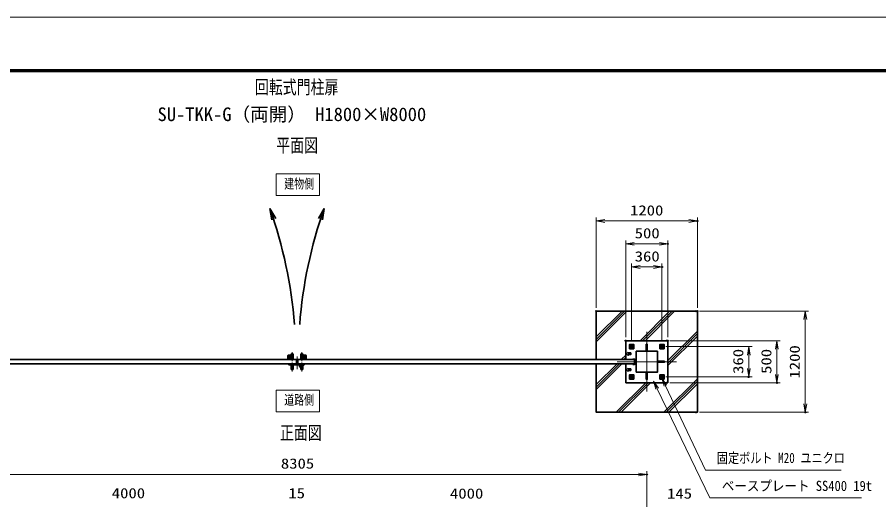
# Model space of a CAD drawing. Units: millimetres at full size. Extents: x -11880 to 11880, y -8400 to 8400.
# Drawn here: x -3591 to 6637, y 2673 to 8400 of the extents above; entities that cross this region are included whole.
import ezdxf
from ezdxf.enums import TextEntityAlignment as Align

# ---------------------------------------------------------------- set-up
doc = ezdxf.new("R2010")
doc.units = ezdxf.units.MM
doc.header["$LTSCALE"] = 30
doc.header["$PDMODE"] = 32
doc.header["$PDSIZE"] = 15
for name, pattern in [('DASHED', [7.5, 6, -1.5]), ('USER1', [18, 12, -1.5, 3, -1.5]), ('USER2', [9, 6, -0.75, 1.5, -0.75])]:
    doc.linetypes.add(name, pattern=pattern)
for name, color, linetype, lineweight in [('0-0_D-TTL', 7, 'Continuous', 18), ('0-1_軸線', 200, 'USER1', 15), ('0-2_外形線', 7, 'Continuous', 35), ('0-3_細線', 2, 'Continuous', 35), ('0-4_寸法線', 4, 'Continuous', 18), ('0-5_0', 7, 'Continuous', 18), ('0-7_隠れ線', 140, 'DASHED', 18), ('0-A_AM_0N', 7, 'Continuous', 50), ('0-B_AM_7N', 6, 'USER2', 18), ('1-2_AM_4N', 4, 'Continuous', 25), ('1-6_ハッチング', 253, 'Continuous', 13)]:
    doc.layers.add(name, color=color, linetype=linetype, lineweight=lineweight)
for name, color, linetype in [('0-6_Defpoints', 7, 'Continuous'), ('0-E_文字3', 254, 'Continuous'), ('1-4_文字', 254, 'Continuous')]:
    doc.layers.add(name, color=color, linetype=linetype)
doc.styles.add('ＭＳ ゴシック', font='')
doc.styles.get('ＭＳ ゴシック').set_extended_font_data('MS Gothic')

# ---------------------------------------------------------------- blocks, each defined once
blk = doc.blocks.new('A$C4093506B')
at = {"layer": '0-1_軸線', "linetype": 'USER2'}
blk.add_line((1.7, 532.5), (1.7, -2662.5), dxfattribs=at)
at = {"layer": '0-2_外形線'}
for p, q in [((-373.3, 0), (376.7, 0)), ((-373.3, -1755), (-373.3, 0)), ((376.7, -1755), (376.7, 0))]:
    blk.add_line(p, q, dxfattribs=at)
blk.add_arc((1.7, -1755), 375, 180, 0, dxfattribs=at)
blk = doc.blocks.new('A$C031A601E')
at = {"layer": '0-1_軸線'}
for q in [(-14.7, 645.4), (-670.9, -10.8), (641.6, -10.8), (-14.7, -667.1)]:
    blk.add_line((-14.7, -10.8), q, dxfattribs=at)
at = {"layer": '0-2_外形線'}
for p, q in [((-914.7, 739.2), (-914.7, -610.8)), ((-614.7, -910.8), (585.3, -910.8))]:
    blk.add_line(p, q, dxfattribs=at)
blk.add_lwpolyline([(885.3, -610.8), (885.3, 739.2), (-914.7, 739.2)], dxfattribs=at)
for centre, start, end in [((-614.7, -610.8), 180, 270), ((585.3, -610.8), 270, 0)]:
    blk.add_arc(centre, 300, start, end, dxfattribs=at)
at = {"layer": '0-3_細線'}
blk.add_circle((-14.7, -10.8), 525, dxfattribs=at)
at = {"layer": '0-7_隠れ線', "linetype": 'Continuous'}
blk.add_line((-914.7, 589.2), (885.3, 589.2), dxfattribs=at)
at = {"layer": '0-7_隠れ線'}
for radius in [420, 315, 285]:
    blk.add_circle((-14.7, -10.8), radius, dxfattribs=at)
blk = doc.blocks.new('ddgfdgggg')
at = {"layer": '0-1_軸線'}
for q in [(0, 1526.2), (0, -1526.2), (1526.2, 0)]:
    blk.add_line((0, 0), q, dxfattribs=at)
at = {"layer": '0-2_外形線'}
for p, q in [((0, 720), (8880, 720)), ((0, 360), (8880, 360)), ((360, 0), (360, 360)), ((720, 0), (720, 360)), ((3480, 240), (3480, 360)), ((3540, 144), (3540, 240)), ((4620, 240), (4620, 144)), ((7080, 240), (7080, 360)), ((8280, 240), (7080, 240)), ((7140, 144), (7140, 240)), ((8220, 240), (8220, 144)), ((8280, 360), (8280, 240)), ((8880, 360), (8880, 720)), ((13680, 240), (13680, 720)), ((13680, 720), (19680, 720)), ((13680, 240), (19680, 240)), ((14340, 24), (14340, 120)), ((15180, -360), (15180, 240)), ((15420, 120), (15420, 24)), ((17940, 24), (17940, 120)), ((18180, -360), (18180, 240)), ((19020, 120), (19020, 24)), ((19680, 720), (19680, 240)), ((0, -720), (20459.5, -720)), ((623.5, -360), (20506.9, -360)), ((4320, -156), (3840, -156)), ((7920, -156), (7440, -156)), ((15120, -276), (14640, -276)), ((15000, -2400), (15000, -1320)), ((15240, -1080), (18120, -1080)), ((15960, -1080), (15960, -720)), ((15960, -1595), (17400, -1595)), ((17400, -1080), (17400, -720)), ((18720, -276), (18240, -276)), ((18360, -2400), (18360, -1320)), ((21386.8, -968.5), (20459.5, -720)), ((21480, -620.7), (20506.9, -360)), ((21386.8, -968.5), (21480, -620.7))]:
    blk.add_line(p, q, dxfattribs=at)
for points in [[(4680, 360), (4680, 240), (3480, 240)], [(15480, 240), (15480, 120), (14280, 120), (14280, 240)], [(19080, 240), (19080, 120), (17880, 120), (17880, 240)]]:
    blk.add_lwpolyline(points, dxfattribs=at)
for centre, radius, start, end in [((0, 0), 720, 90, 0), ((0, 0), 360, 90, 0), ((3840, 144), 300, 180, 270), ((4320, 144), 300, 270, 0.00002), ((7440, 144), 300, 180, 270), ((7920, 144), 300, 270, 0.00002), ((14640, 24), 300, 180, 270), ((15120, 24), 300, 270, 0.00002), ((18240, 24), 300, 180, 270), ((18720, 24), 300, 270, 0.00002), ((15240, -1320), 240, 90.00002, 180), ((16680, -2400), 1680, 180, 0), ((16680, -2400), 1080, 131.8103, 48.18971), ((18120, -1320), 240, 0.00002, 90.00002)]:
    blk.add_arc(centre, radius, start, end, dxfattribs=at)
at = {"layer": '0-7_隠れ線', "linetype": 'Continuous'}
for p, q in [((16080, 720), (16380, 420)), ((16380, 420), (16980, 420)), ((16380, -1080), (16380, 420)), ((16500, -1080), (16500, 420)), ((16860, -1080), (16860, 420)), ((17280, 720), (16980, 420)), ((16980, -1080), (16980, 420)), ((15960, -720), (15960, -360)), ((17400, -720), (17400, -360))]:
    blk.add_line(p, q, dxfattribs=at)
blk = doc.blocks.new('_Open')
at = {"layer": '0-5_0', "color": 4}
blk.add_line((-30, 5), (0, 0), dxfattribs=at)
blk.add_lwpolyline([(-30, -5), (0, 0), (-30, 0)], dxfattribs=at)
blk = doc.blocks.new('S37')
at = {"layer": '0-4_寸法線'}
for points in [[(5412258.4, 86361771.1), (5363965.6, 86361771.1), (5349644, 86391784.7), (5348352.1, 86394492.3)], [(5350095.3, 86392000), (5348352.1, 86394492.3), (5349192.8, 86391569.4)]]:
    blk.add_lwpolyline(points, dxfattribs=at)
at = {"layer": '0-4_寸法線', "color": 254, "style": 'ＭＳ ゴシック', "width": 0.8}
blk.add_text('固定ボルト M20 ユニクロ', height=3637, dxfattribs=at).set_placement((5367974.6, 86363171.7), align=Align.BOTTOM_LEFT)
blk = doc.blocks.new('S38')
at = {"layer": '0-4_寸法線'}
for points in [[(5419501.6, 86351814), (5365535.2, 86351814), (5346751.4, 86390721), (5345447.1, 86393422.6)], [(5347201.7, 86390938.4), (5345447.1, 86393422.6), (5346301.2, 86390503.6)]]:
    blk.add_lwpolyline(points, dxfattribs=at)
at = {"layer": '0-4_寸法線', "color": 254, "style": 'ＭＳ ゴシック', "width": 0.9}
blk.add_text('ベースプレート SS400 19t', height=3637, dxfattribs=at).set_placement((5369735.2, 86353214.6), align=Align.BOTTOM_LEFT)
blk = doc.blocks.new('U55')
at = {"layer": '0-A_AM_0N'}
blk.add_lwpolyline([(5337189.5, 86405447.4), (5337639.5, 86405187.6), (5338089.5, 86405447.4), (5338089.5, 86405967), (5337639.5, 86406226.8), (5337189.5, 86405967)], close=True, dxfattribs=at)
for radius in [450, 259.4]:
    blk.add_circle((5337639.5, 86405707.2), radius, dxfattribs=at)
at = {"layer": '0-B_AM_7N'}
for p, q in [((5337067.9, 86405707.2), (5338211.1, 86405707.2)), ((5337639.5, 86406278.8), (5337639.5, 86405135.6))]:
    blk.add_line(p, q, dxfattribs=at)
at = {"layer": '1-2_AM_4N'}
blk.add_arc((5337639.5, 86405707.2), 300, 260, 170, dxfattribs=at)
blk = doc.blocks.new('U56')
at = {"layer": '0-A_AM_0N'}
blk.add_lwpolyline([(5347989.5, 86405447.4), (5348439.5, 86405187.6), (5348889.5, 86405447.4), (5348889.5, 86405967), (5348439.5, 86406226.8), (5347989.5, 86405967)], close=True, dxfattribs=at)
for radius in [450, 259.4]:
    blk.add_circle((5348439.5, 86405707.2), radius, dxfattribs=at)
at = {"layer": '0-B_AM_7N'}
for p, q in [((5347867.9, 86405707.2), (5349011.1, 86405707.2)), ((5348439.5, 86406278.8), (5348439.5, 86405135.6))]:
    blk.add_line(p, q, dxfattribs=at)
at = {"layer": '1-2_AM_4N'}
blk.add_arc((5348439.5, 86405707.2), 300, 260, 170, dxfattribs=at)
blk = doc.blocks.new('U57')
at = {"layer": '0-A_AM_0N'}
blk.add_lwpolyline([(5347989.5, 86394647.4), (5348439.5, 86394387.6), (5348889.5, 86394647.4), (5348889.5, 86395167), (5348439.5, 86395426.8), (5347989.5, 86395167)], close=True, dxfattribs=at)
for radius in [450, 259.4]:
    blk.add_circle((5348439.5, 86394907.2), radius, dxfattribs=at)
at = {"layer": '0-B_AM_7N'}
for p, q in [((5347867.9, 86394907.2), (5349011.1, 86394907.2)), ((5348439.5, 86395478.8), (5348439.5, 86394335.6))]:
    blk.add_line(p, q, dxfattribs=at)
at = {"layer": '1-2_AM_4N'}
blk.add_arc((5348439.5, 86394907.2), 300, 260, 170, dxfattribs=at)
blk = doc.blocks.new('U58')
at = {"layer": '0-A_AM_0N'}
blk.add_lwpolyline([(5337189.5, 86394647.4), (5337639.5, 86394387.6), (5338089.5, 86394647.4), (5338089.5, 86395167), (5337639.5, 86395426.8), (5337189.5, 86395167)], close=True, dxfattribs=at)
for radius in [450, 259.4]:
    blk.add_circle((5337639.5, 86394907.2), radius, dxfattribs=at)
at = {"layer": '0-B_AM_7N'}
for p, q in [((5337067.9, 86394907.2), (5338211.1, 86394907.2)), ((5337639.5, 86395478.8), (5337639.5, 86394335.6))]:
    blk.add_line(p, q, dxfattribs=at)
at = {"layer": '1-2_AM_4N'}
blk.add_arc((5337639.5, 86394907.2), 300, 260, 170, dxfattribs=at)

msp = doc.modelspace()

# ---------------------------------------------------------------- linework, layer by layer
at = {"layer": '0-0_D-TTL'}
for points in [[(-11880, -8400), (11880, -8400), (11880, 8400), (-11880, 8400)], [(-11116.29, 7779.43), (11116.29, 7779.43), (11116.29, -7777.71), (-11116.29, -7777.71)], [(-11109.21, 7772.36), (11109.21, 7772.36), (11109.21, -7770.64), (-11109.21, -7770.64)], [(-11102.14, 7765.29), (11102.14, 7765.29), (11102.14, -7763.57), (-11102.14, -7763.57)], [(-11095.07, 7758.21), (11095.07, 7758.21), (11095.07, -7756.5), (-11095.07, -7756.5)], [(-11088, 7751.14), (11088, 7751.14), (11088, -7749.43), (-11088, -7749.43)]]:
    msp.add_lwpolyline(points, close=True, dxfattribs=at)
at = {"layer": '0-1_軸線'}
for p, q in [((3883.04, 4311.07), (3883.04, 4664.63)), ((-346.96, 4361.07), (-360.71, 4361.07)), ((-346.96, 4361.07), (-346.96, 4374.82)), ((-346.96, 4361.07), (-346.96, 4347.32)), ((-346.96, 4361.07), (-333.21, 4361.07)), ((-269.46, 4374.66), (-269.46, 4223.71)), ((-269.46, 4374.66), (-269.46, 4223.71)), ((-191.96, 4361.07), (-205.71, 4361.07)), ((-191.96, 4361.07), (-191.96, 4374.82)), ((-191.96, 4361.07), (-178.21, 4361.07)), ((-191.96, 4361.07), (-191.96, 4347.32)), ((3883.04, 4311.07), (3529.49, 4311.07)), ((3883.04, 4311.07), (4236.6, 4311.07)), ((3883.04, 4311.07), (3883.04, 3957.52))]:
    msp.add_line(p, q, dxfattribs=at)
at = {"layer": '0-2_外形線'}
for p, q in [((3283.04, 4336.07), (3283.04, 4911.07)), ((3633.04, 4561.07), (3633.04, 4336.07)), ((4133.04, 4561.07), (3633.04, 4561.07)), ((4133.04, 4061.07), (4133.04, 4561.07)), ((3718.04, 4342.07), (3738.04, 4342.07)), ((3738.04, 4286.07), (3738.04, 4336.07)), ((3744.04, 4336.07), (3744.04, 4286.07)), ((3744.04, 4323.57), (3758.04, 4323.57)), ((3758.04, 4298.57), (3744.04, 4298.57)), ((3633.04, 4286.07), (3633.04, 4061.07)), ((3633.04, 4061.07), (4133.04, 4061.07))]:
    msp.add_line(p, q, dxfattribs=at)
for points in [[(3283.04, 4911.07), (4483.04, 4911.07), (4483.04, 3711.07), (3283.04, 3711.07), (3283.04, 4286.07)], [(3738.04, 4336.07), (3718.04, 4336.07), (3718.04, 4342.07)], [(3738.04, 4280.07), (3718.04, 4280.07), (3718.04, 4286.07), (3738.04, 4286.07)]]:
    msp.add_lwpolyline(points, dxfattribs=at)
for points in [[(3678.04, 4466.07), (3728.04, 4466.07), (3728.04, 4516.07), (3678.04, 4516.07)], [(4038.04, 4466.07), (4088.04, 4466.07), (4088.04, 4516.07), (4038.04, 4516.07)], [(3758.04, 4186.07), (4008.04, 4186.07), (4008.04, 4436.07), (3758.04, 4436.07)], [(-276.96, 4336.07), (-4276.96, 4336.07), (-4276.96, 4286.07), (-276.96, 4286.07)], [(-261.96, 4336.07), (3738.04, 4336.07), (3738.04, 4286.07), (-261.96, 4286.07)], [(3678.04, 4106.07), (3728.04, 4106.07), (3728.04, 4156.07), (3678.04, 4156.07)], [(4038.04, 4106.07), (4088.04, 4106.07), (4088.04, 4156.07), (4038.04, 4156.07)]]:
    msp.add_lwpolyline(points, close=True, dxfattribs=at)
for centre in [(-346.96, 4361.07), (-191.96, 4361.07)]:
    msp.add_circle(centre, 12.5, dxfattribs=at)
for centre, start, end in [((3738.04, 4336.07), 0, 90), ((3738.04, 4286.07), 270, 0)]:
    msp.add_arc(centre, 6, start, end, dxfattribs=at)
at = {"layer": '0-3_細線'}
for p, q in [((-590.78, 6131.81), (-569.74, 5997.12)), ((-590.78, 6131.81), (-523.08, 6010.63)), ((51.86, 6131.81), (-15.84, 6010.63)), ((51.86, 6131.81), (30.83, 5997.12)), ((3877.04, 4518.97), (3889.04, 4518.97)), ((3744.04, 4327.57), (3748.04, 4323.57)), ((3748.04, 4298.57), (3744.04, 4294.57)), ((4090.94, 4317.07), (4090.94, 4305.07)), ((3663.04, 4236.07), (3643.04, 4216.07)), ((3643.04, 4216.07), (3663.04, 4196.07)), ((3663.04, 4236.07), (3663.04, 4226.07)), ((3663.04, 4226.07), (3693.04, 4226.07)), ((3693.04, 4206.07), (3663.04, 4206.07)), ((3663.04, 4196.07), (3663.04, 4206.07)), ((3693.04, 4226.07), (3693.04, 4206.07)), ((3877.04, 4103.17), (3889.04, 4103.17))]:
    msp.add_line(p, q, dxfattribs=at)
for points in [[(3877.04, 4518.97), (3889.04, 4518.97), (3889.04, 4436.07), (3877.04, 4436.07)], [(4008.04, 4305.07), (4090.94, 4305.07), (4090.94, 4317.07), (4008.04, 4317.07)], [(3877.04, 4186.07), (3889.04, 4186.07), (3889.04, 4103.17), (3877.04, 4103.17)]]:
    msp.add_lwpolyline(points, close=True, dxfattribs=at)
for points in [[(3663.04, 4426.07), (3643.04, 4406.07), (3663.04, 4386.07), (3663.04, 4396.07)], [(3663.04, 4426.07), (3663.04, 4416.07), (3693.04, 4416.07), (3693.04, 4396.07), (3663.04, 4396.07)]]:
    msp.add_lwpolyline(points, dxfattribs=at)
for centre, start, end in [((-5739.37, 4328.4), 4.47285, 19.30394), ((5200.45, 4328.4), 160.69606, 175.52715)]:
    msp.add_arc(centre, 5455.3, start, end, dxfattribs=at)
at = {"layer": '0-4_寸法線'}
for p, q in [((3283.04, 4951.07), (3283.04, 6022.01)), ((3283.04, 5982.01), (4483.04, 5982.01)), ((4483.04, 4951.07), (4483.04, 6022.01)), ((3633.04, 4601.07), (3633.04, 5751.07)), ((4133.04, 4601.07), (4133.04, 5751.07)), ((3633.04, 5711.07), (4133.04, 5711.07)), ((3703.04, 4550.12), (3703.04, 5476.16)), ((3703.04, 5436.16), (4063.04, 5436.16)), ((4063.04, 4550.12), (4063.04, 5476.16)), ((4508.04, 4911.07), (5804.38, 4911.07)), ((5764.38, 4911.07), (5764.38, 3711.07)), ((4158.04, 4561.07), (5467.25, 4561.07)), ((5427.25, 4561.07), (5427.25, 4061.07)), ((4107.09, 4491.07), (5133.39, 4491.07)), ((5093.39, 4491.07), (5093.39, 4131.07)), ((4107.09, 4131.07), (5133.39, 4131.07)), ((4158.04, 4061.07), (5467.25, 4061.07)), ((4508.04, 3711.07), (5804.38, 3711.07)), ((-4421.96, 2973.75), (3883.04, 2973.75)), ((3883.04, 1073.48), (3883.04, 3013.75))]:
    msp.add_line(p, q, dxfattribs=at)
for points in [[(-519.14, 6283.2), (-3.87, 6283.2), (-3.87, 6540.28), (-519.14, 6540.28)], [(-519.14, 3717.54), (-3.87, 3717.54), (-3.87, 3974.61), (-519.14, 3974.61)]]:
    msp.add_lwpolyline(points, close=True, dxfattribs=at)
at = {"layer": '0-6_Defpoints'}
for p in [(4483.04, 5982.01), (4133.04, 5711.07), (4063.04, 5436.16), (3283.04, 4911.07), (4468.04, 4911.07), (4483.04, 4911.07), (3633.04, 4561.07), (3703.04, 4510.12), (4063.04, 4510.12), (4118.04, 4561.07), (4133.04, 4561.07), (4067.09, 4491.07), (4067.09, 4131.07), (5093.39, 4131.07), (4118.04, 4061.07), (5427.25, 4061.07), (4468.04, 3711.07), (5764.38, 3711.07), (3883.04, 2973.75)]:
    msp.add_point(p, dxfattribs=at)
at = {"layer": '0-7_隠れ線'}
for centre in [(3703.04, 4491.07), (4063.04, 4491.07), (3703.04, 4131.07), (4063.04, 4131.07)]:
    msp.add_circle(centre, 20, dxfattribs=at)
at = {"layer": '1-6_ハッチング'}
for p, q in [((3283.04, 4605.72), (3588.4, 4911.07)), ((3283.04, 4576.72), (3617.4, 4911.07)), ((3283.04, 4547.72), (3646.4, 4911.07)), ((3804.08, 4561.07), (4154.08, 4911.07)), ((3833.08, 4561.07), (4183.08, 4911.07)), ((3862.08, 4561.07), (4212.08, 4911.07)), ((4133.04, 4324.35), (4483.04, 4674.35)), ((4133.04, 4295.35), (4483.04, 4645.35)), ((4133.04, 4266.35), (4483.04, 4616.35)), ((3579.08, 4336.07), (3633.04, 4390.03)), ((3608.08, 4336.07), (3633.04, 4361.03)), ((3283.04, 4040.03), (3529.08, 4286.07)), ((3283.04, 4011.03), (3558.08, 4286.07)), ((3283.04, 3982.03), (3587.08, 4286.07)), ((4085.45, 3711.07), (4483.04, 4108.66)), ((3519.77, 3711.07), (3869.77, 4061.07)), ((3548.77, 3711.07), (3898.77, 4061.07)), ((3577.77, 3711.07), (3927.77, 4061.07)), ((4114.45, 3711.07), (4483.04, 4079.66)), ((4143.45, 3711.07), (4483.04, 4050.66))]:
    msp.add_line(p, q, dxfattribs=at)

# ---------------------------------------------------------------- block references
at = {"layer": '0-2_外形線', "yscale": 0.03333333, "rotation": 180}
for name, p, xscale in [('A$C4093506B', (-326.9, 4336.07), 0.03333333), ('A$C4093506B', (-212.01, 4336.07), -0.03333333), ('A$C031A601E', (-346.47, 4360.71), -0.03333333), ('A$C031A601E', (-192.45, 4360.71), 0.03333333)]:
    msp.add_blockref(name, p, dxfattribs=dict(at, xscale=xscale))
at = {"layer": '0-2_外形線'}
for name, p, xscale, yscale in [('A$C4093506B', (-326.9, 4286.07), -0.03333333, 0.03333333), ('A$C4093506B', (-212.01, 4286.07), 0.03333333, 0.03333333), ('ddgfdgggg', (-363.46, 4280.07), 0.008333333, 0.008333333)]:
    msp.add_blockref(name, p, dxfattribs=dict(at, xscale=xscale, yscale=yscale))
at = {"layer": '0-4_寸法線', "xscale": 3.333333, "yscale": 3.333333}
for p, rotation in [((3283.04, 5982.01), 180), ((3633.04, 5711.07), 180), ((3703.04, 5436.16), 180), ((5764.38, 4911.07), 90), ((5427.25, 4561.07), 90), ((5093.39, 4491.07), 90), ((5093.39, 4131.07), 270), ((5427.25, 4061.07), 270), ((5764.38, 3711.07), 270)]:
    msp.add_blockref('_Open', p, dxfattribs=dict(at, rotation=rotation))
at = {"layer": '0-4_寸法線'}
for name, p, xscale, yscale in [('_Open', (4483.04, 5982.01), 3.333333, 3.333333), ('_Open', (4133.04, 5711.07), 3.333333, 3.333333), ('_Open', (4063.04, 5436.16), 3.333333, 3.333333), ('S37', (-174218.27, -2875699.17), 0.03333333, 0.03333333), ('S38', (-174218.27, -2875699.17), 0.03333333, 0.03333333), ('_Open', (3883.04, 2973.75), 3.333333, 3.333333)]:
    msp.add_blockref(name, p, dxfattribs=dict(at, xscale=xscale, yscale=yscale))
at = {"layer": '0-A_AM_0N', "xscale": 0.03333333, "yscale": 0.03333333}
for name in ['U55', 'U56', 'U58', 'U57']:
    msp.add_blockref(name, (-174218.27, -2875699.17), dxfattribs=at)

# ---------------------------------------------------------------- texts
at = {"layer": '0-2_外形線', "style": 'ＭＳ ゴシック', "width": 0.75}
for s, p in [('建物側', (-421.55, 6331.91)), ('道路側', (-421.55, 3766.25))]:
    msp.add_text(s, height=115.5, dxfattribs=at).set_placement(p, align=Align.BOTTOM_LEFT)
at = {"layer": '0-4_寸法線', "color": 254, "style": 'ＭＳ ゴシック', "width": 1.2}
for s, p in [('1200', (3683.84, 6010.69)), ('500', (3739.04, 5739.76)), ('360', (3739.04, 5464.84)), ('8305', (-461.46, 3006.44)), ('4000', (-2468.96, 2654.42)), ('15', (-372.66, 2654.42)), ('4000', (1546.04, 2650.42)), ('145', (4123.38, 2650.42))]:
    msp.add_text(s, height=121.2, dxfattribs=at).set_placement(p, align=Align.BOTTOM_LEFT)
for s, p in [('360', (5064.71, 4167.07)), ('500', (5398.57, 4167.07)), ('1200', (5735.7, 4111.87))]:
    msp.add_text(s, height=121.2, rotation=90, dxfattribs=at).set_placement(p, align=Align.BOTTOM_LEFT)
at = {"layer": '0-E_文字3', "style": 'ＭＳ ゴシック', "width": 0.75}
msp.add_text('回転式門柱扉', height=161.7, dxfattribs=at).set_placement((-770.57, 7441.94), align=Align.BOTTOM_LEFT)
at = {"layer": '0-E_文字3', "style": 'ＭＳ ゴシック'}
msp.add_text('SU-TKK-G（両開） H1800×W8000', height=161.6, dxfattribs=at).set_placement((-1926.11, 7118.97), align=Align.BOTTOM_LEFT)
at = {"layer": '1-4_文字', "style": 'ＭＳ ゴシック', "width": 0.75}
for s, p in [('平面図', (-516.2, 6749.75)), ('正面図', (-472.51, 3338.61))]:
    msp.add_text(s, height=161.7, dxfattribs=at).set_placement(p, align=Align.BOTTOM_LEFT)

doc.saveas('drawing.dxf')
